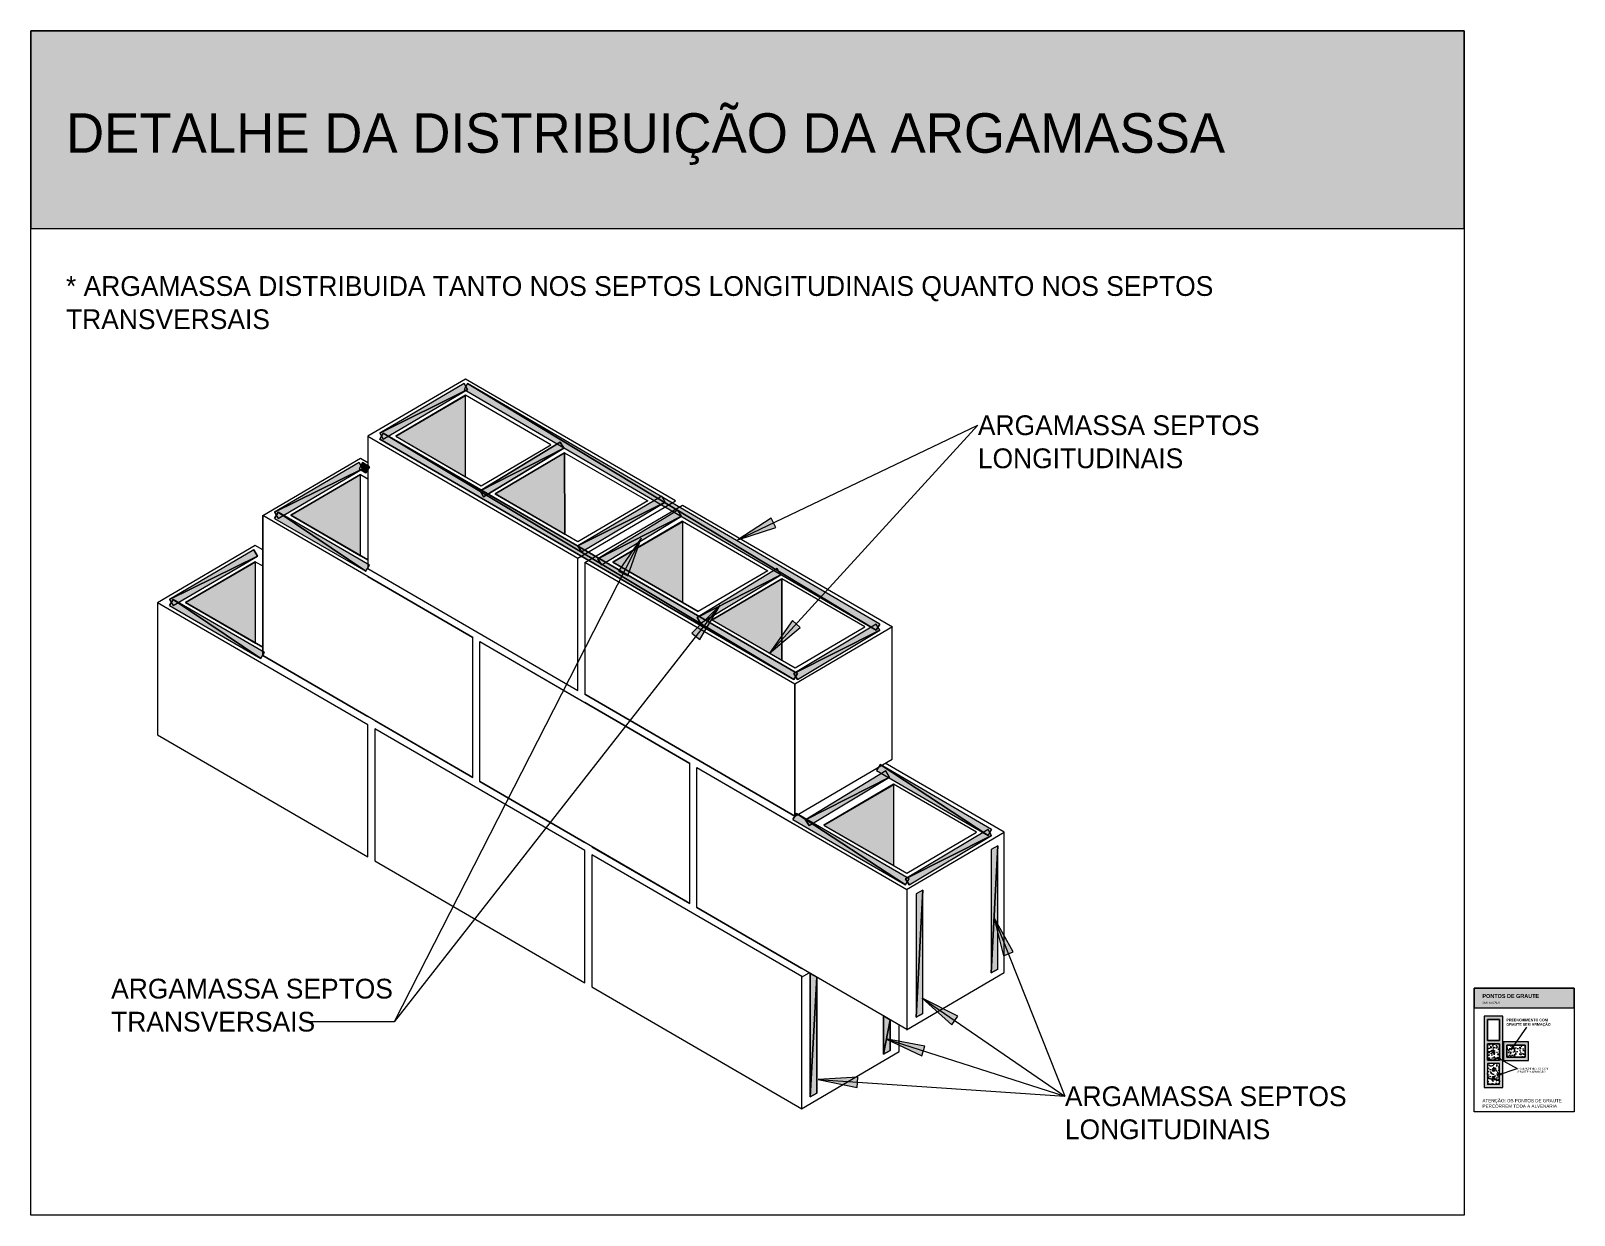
# Model space of a CAD drawing. Header units: centimetres. Extents: x 170 to 14001, y -2277 to 8860.
# Drawn here: x 2078 to 3250, y 63 to 962 of the extents above; entities that cross this region are included whole.
import ezdxf

# ---------------------------------------------------------------- set-up
doc = ezdxf.new("R2010")
doc.units = ezdxf.units.CM
for name, color, linetype, lineweight in [('A-DETL-GENF', 7, 'Continuous', 9), ('A-DETL-THIN', 7, 'Continuous', 9), ('G-ANNO-TEXT', 7, 'Continuous', 9)]:
    doc.layers.add(name, color=color, linetype=linetype, lineweight=lineweight)
for name, color, linetype, lineweight, true_color in [('A-DETL-GENF-1', 16, 'Continuous', 9, 0x800000), ('A-DETL-GENF-2', 1, 'Continuous', 9, 0xff0000), ('A-DETL-GENF-3', 9, 'Continuous', 9, 0xc0c0c0), ('A-DETL-GENF-4', 3, 'Continuous', 9, 0x00ff00), ('A-DETL-GENF-5', 11, 'Continuous', 9, 0xff8080)]:
    doc.layers.add(name, color=color, linetype=linetype, lineweight=lineweight, true_color=true_color)
doc.styles.add('Bahnschrift', font='', dxfattribs={"height": 15})
doc.styles.add('Bahnschrift_4', font='', dxfattribs={"height": 30})
doc.styles.add('Bahnschrift_5', font='', dxfattribs={"height": 1.5})
doc.styles.add('Bahnschrift_6', font='', dxfattribs={"height": 2.5})
doc.styles.add('Bahnschrift_B', font='', dxfattribs={"height": 2})
doc.styles.add('Bahnschrift_B_1', font='', dxfattribs={"height": 3})
doc.styles.get('Bahnschrift').set_extended_font_data('Bahnschrift')
doc.styles.get('Bahnschrift_4').set_extended_font_data('Bahnschrift')
doc.styles.get('Bahnschrift_5').set_extended_font_data('Bahnschrift')
doc.styles.get('Bahnschrift_6').set_extended_font_data('Bahnschrift')
doc.styles.get('Bahnschrift_B').set_extended_font_data('Bahnschrift', bold=True)
doc.styles.get('Bahnschrift_B_1').set_extended_font_data('Bahnschrift', bold=True)
pattern_1 = [(50, (3202.3563, 0), (5.46546, -0.47795), [0.5715, -6.287]), (355, (3202.356, 0), (-1.05745, 5.73197), [0.4572, -5.029]), (100.451, (3202.8117, -0.04), (4.40812, 5.25377), [0.4857, -5.343]), (46.184, (3202.356, 1.524), (8.13195, -1.2613), [0.85725, -9.43]), (96.636, (3203.034, 1.419), (7.12193, 7.42275), [0.72855, -8.014]), (351.184, (3202.356, 1.524), (7.12183, 7.4232), [0.6858, -7.544]), (21, (3203.1183, 1.143), (4.54848, -3.06773), [0.5715, -6.286]), (326, (3203.118, 1.143), (1.85405, 5.52596), [0.4572, -5.029]), (71.451, (3203.4973, 0.8873), (6.40251, 2.45795), [0.4857, -5.343]), (37.5, (3202.3563, 0), (0.092908, 2.536775), [0.10058, -4.868, 0.10058, -5.005, -5.048]), (37.5, (3202.3563, 0), (0.092908, 2.536775), [-10.074, 0.10058, -4.948]), (7.5, (3202.3563, 0), (2.00487, 3.0054), [0.10058, -2.81, 0.10058, -4.753, -1.924]), (7.5, (3202.3563, 0), (2.00487, 3.0054), [-7.765, 0.10058, -1.823]), (327.5, (3200.6573, 0), (4.067897, -0.171545), [0.10058, -1.804, 0.10058, -5.843, -7.887]), (327.5, (3200.6573, 0), (4.067897, -0.171545), [-7.849, 0.10058, -7.786]), (317.5, (3199.8953, 0), (4.4441, 0.76309), [0.10058, -2.376, 0.10058, -3.847, -5.601]), (317.5, (3199.8953, 0), (4.4441, 0.76309), [-6.424, 0.10058, -5.5])]

msp = doc.modelspace()

# ---------------------------------------------------------------- hatches: boundary and pattern name
at = {"layer": 'A-DETL-GENF'}
h = msp.add_hatch(dxfattribs=at)
h.set_pattern_fill('FP_1', color=256, style=0, pattern_type=2)
h.set_pattern_definition(pattern_1)
h.paths.add_polyline_path([(3189.6, 180.4), (3193.6, 180.4), (3193.6, 192.9), (3184.6, 192.9), (3184.6, 180.4), (3189.3, 180.4)])
h.paths.add_polyline_path([(3213.1, 182.7), (3213.1, 191.7), (3199.1, 191.7), (3199.1, 182.7), (3212.4, 182.7)])
h.paths.add_polyline_path([(3189.1, 185.7), (3188.8, 185.7), (3188.6, 185.8), (3188.4, 186), (3188.2, 186.2), (3188.1, 186.4), (3188.1, 186.7), (3188.1, 186.9), (3188.2, 187.2), (3188.4, 187.4), (3188.6, 187.5), (3188.8, 187.6), (3189.1, 187.7), (3189.3, 187.6), (3189.6, 187.5), (3189.8, 187.4), (3189.9, 187.2), (3190, 186.9), (3190.1, 186.7), (3190, 186.4), (3189.9, 186.2), (3189.8, 186), (3189.6, 185.8), (3189.3, 185.7)])
h = msp.add_hatch(dxfattribs=at)
h.set_pattern_fill('FP_1', color=256, style=0, pattern_type=2)
h.set_pattern_definition(pattern_1)
h.paths.add_polyline_path([(3193.6, 162.2), (3193.6, 177.9), (3184.6, 177.9), (3184.6, 162.2)])
h.paths.add_polyline_path([(3189.1, 166), (3188.8, 166.1), (3188.6, 166.2), (3188.4, 166.3), (3188.2, 166.5), (3188.1, 166.8), (3188.1, 167), (3188.1, 167.3), (3188.2, 167.5), (3188.4, 167.8), (3188.6, 167.9), (3188.8, 168), (3189.1, 168), (3189.3, 168), (3189.6, 167.9), (3189.8, 167.8), (3189.9, 167.5), (3190, 167.3), (3190.1, 167), (3190, 166.8), (3189.9, 166.5), (3189.8, 166.3), (3189.6, 166.2), (3189.3, 166.1)])
h.paths.add_polyline_path([(3189.1, 172), (3188.8, 172.1), (3188.6, 172.2), (3188.4, 172.3), (3188.2, 172.5), (3188.1, 172.8), (3188.1, 173), (3188.1, 173.3), (3188.2, 173.5), (3188.4, 173.8), (3188.6, 173.9), (3188.8, 174), (3189.1, 174), (3189.3, 174), (3189.6, 173.9), (3189.8, 173.8), (3189.9, 173.5), (3190, 173.3), (3190.1, 173), (3190, 172.8), (3189.9, 172.5), (3189.8, 172.3), (3189.6, 172.2), (3189.3, 172.1)])
at = {"layer": 'A-DETL-GENF-1'}
for points in [[(2355.2, 654.2), (2408.3, 685.2), (2408.1, 685.3), (2359.1, 656.5)], [(2408.3, 623.4), (2408.3, 685.2), (2355.2, 654.2), (2407.1, 624.1)], [(2483.7, 579.7), (2483.5, 641.5), (2430.6, 610.5), (2466.8, 589.5)], [(2275.4, 594.1), (2328.5, 625), (2328.3, 625.2), (2279.3, 596.4)], [(2328.5, 563.3), (2328.5, 625), (2275.4, 594.1), (2279.4, 591.8)], [(2520.1, 558.6), (2573.2, 589.5), (2573, 589.6), (2520.6, 558.9)], [(2573.2, 527.8), (2573.2, 589.5), (2520.1, 558.6), (2573, 527.9)], [(2195.6, 527.9), (2248.7, 558.8), (2248.5, 558.9), (2199.5, 530.1)], [(2248.7, 497), (2248.7, 558.8), (2195.6, 527.9), (2199.6, 525.6)], [(2648.6, 484), (2648.4, 545.9), (2595.5, 514.8), (2639.8, 489.2)], [(2680.4, 358.9), (2733.6, 389.8), (2733.4, 390), (2687.4, 363)], [(2733.6, 328.1), (2733.6, 389.8), (2680.4, 358.9), (2723.1, 334.2)]]:
    msp.add_hatch(color=256, dxfattribs=at).paths.add_polyline_path(points)
at = {"layer": 'A-DETL-GENF-2'}
for points in [[(2343, 656.5), (2408.3, 688.9), (2407.1, 689.6), (2408.5, 691.9), (2407.1, 694.2), (2343, 656.5)], [(2720.2, 506.9), (2722.9, 511.5), (2409.8, 694.2), (2643.9, 552.9), (2645, 553.6), (2646.2, 551.5), (2720.1, 506.9)], [(2344.4, 654.2), (2345.7, 656.5), (2349.6, 654.2), (2408.4, 688.9), (2343, 656.5)], [(2657.6, 469.4), (2424.1, 609.5), (2421.9, 608.2), (2419.5, 612.3), (2345.7, 656.5), (2343, 651.9), (2657.6, 469.4)], [(2419.2, 612.8), (2482.9, 645.1), (2480.1, 649.7), (2420.1, 613.3)], [(2421.9, 608.2), (2482.9, 645.1), (2419.2, 612.8), (2419.5, 612.3)], [(2263.2, 596.4), (2330, 629.5), (2327.3, 634.1), (2263.2, 596.4)], [(2332.5, 626.4), (2330, 634.1), (2328.7, 631.8), (2330, 629.5), (2328.7, 628.7), (2330, 627.9)], [(2332.5, 626.4), (2335.2, 631), (2330, 634), (2331.5, 629.5)], [(2264.6, 594.1), (2265.9, 596.4), (2269.9, 594.1), (2328.6, 628.7), (2263.2, 596.4), (2264.6, 594.1)], [(2498.6, 567.8), (2556.9, 602.2), (2556.6, 602.4), (2493.5, 571), (2493.7, 570.7)], [(2332.5, 551.6), (2265.9, 596.4), (2263.2, 591.8), (2320, 558.9)], [(2332.5, 551.6), (2335.2, 556.2), (2265.9, 596.4), (2321.7, 558.9)], [(2509.4, 561.5), (2572, 593.4), (2566.8, 596.4), (2509.4, 561.6)], [(2514.6, 558.5), (2572, 593.4), (2509.4, 561.5), (2514, 558.9)], [(2183.4, 530.1), (2250.2, 563.2), (2247.5, 567.8), (2183.4, 530.2)], [(2184.8, 527.9), (2186.1, 530.1), (2190, 527.9), (2250.2, 563.2), (2183.4, 530.1), (2184.8, 527.9)], [(2584.1, 516.6), (2647.7, 549), (2645, 553.6), (2585.4, 517.5)], [(2586.8, 512.1), (2647.7, 549), (2584.1, 516.6)], [(2252.7, 485.4), (2186.1, 530.1), (2183.4, 525.6), (2250.2, 486.8)], [(2252.7, 485.4), (2255.4, 490), (2186.1, 530.1), (2250.2, 487)], [(2657.6, 474), (2722.9, 507), (2721.5, 509.2), (2720.1, 506.9), (2716.3, 509.2), (2657.6, 474)], [(2660.3, 469.4), (2722.9, 506.9), (2657.6, 473.9), (2660.3, 469.5)], [(2666.5, 363), (2730.2, 395.4), (2727.4, 400), (2666.7, 363.2)], [(2805.1, 351), (2723.1, 405), (2720.4, 400.4), (2724.4, 398.1), (2727.4, 400), (2730.2, 395.4), (2729.6, 395.1), (2805.1, 351.1)], [(2805.1, 351), (2807.8, 355.6), (2723.1, 405), (2805.1, 351.1)], [(2669.2, 358.5), (2729.6, 395.1), (2666.5, 363)], [(2742.5, 313.5), (2671.6, 359.9), (2669.2, 358.5), (2666.5, 363), (2666.7, 363.2), (2659.6, 367.8), (2656.9, 363.2), (2742.5, 313.5)], [(2742.5, 318.1), (2807.8, 351.1), (2806.4, 353.3), (2805.1, 351.1), (2801.2, 353.3), (2742.5, 318.1)], [(2745.2, 313.5), (2807.8, 351), (2742.5, 318.1), (2745.2, 313.6)], [(2807.4, 246.6), (2812.6, 249.5), (2812.6, 343.1), (2807.8, 253.7)], [(2807.4, 246.6), (2812.6, 343.1), (2807.4, 340.3), (2807.4, 309.5)], [(2750.4, 213), (2755.6, 215.9), (2755.6, 309.5)], [(2750.4, 213), (2755.6, 309.5), (2750.4, 306.7)], [(2670.1, 152.5), (2675.1, 243.3), (2670.1, 246.2), (2670.1, 152.6)], [(2725.7, 185), (2730.8, 211), (2725.7, 214), (2725.7, 211)], [(2725.7, 185), (2730.8, 187.8), (2730.8, 211)], [(3189.1, 185.7), (3189.3, 185.7), (3189.6, 185.8), (3189.8, 186), (3189.9, 186.2), (3190, 186.4), (3190.1, 186.7), (3190, 186.9), (3189.9, 187.2), (3189.8, 187.4), (3189.6, 187.5), (3189.3, 187.6), (3189.1, 187.7), (3188.8, 187.6), (3188.6, 187.5), (3188.4, 187.4), (3188.2, 187.2), (3188.1, 186.9), (3188.1, 186.7), (3188.1, 186.4), (3188.2, 186.2), (3188.4, 186), (3188.6, 185.8), (3188.8, 185.7)], [(3189.1, 172), (3189.3, 172.1), (3189.6, 172.2), (3189.8, 172.3), (3189.9, 172.5), (3190, 172.8), (3190.1, 173), (3190, 173.3), (3189.9, 173.5), (3189.8, 173.8), (3189.6, 173.9), (3189.3, 174), (3189.1, 174), (3188.8, 174), (3188.6, 173.9), (3188.4, 173.8), (3188.2, 173.5), (3188.1, 173.3), (3188.1, 173), (3188.1, 172.8), (3188.2, 172.5), (3188.4, 172.3), (3188.6, 172.2), (3188.8, 172.1)], [(3189.1, 166), (3189.3, 166.1), (3189.6, 166.2), (3189.8, 166.3), (3189.9, 166.5), (3190, 166.8), (3190.1, 167), (3190, 167.3), (3189.9, 167.5), (3189.8, 167.8), (3189.6, 167.9), (3189.3, 168), (3189.1, 168), (3188.8, 168), (3188.6, 167.9), (3188.4, 167.8), (3188.2, 167.5), (3188.1, 167.3), (3188.1, 167), (3188.1, 166.8), (3188.2, 166.5), (3188.4, 166.3), (3188.6, 166.2), (3188.8, 166.1)]]:
    msp.add_hatch(color=256, dxfattribs=at).paths.add_polyline_path(points)
h = msp.add_hatch(color=256, dxfattribs=at)
h.paths.add_polyline_path([(2720.2, 506.9), (2646.2, 551.5), (2647.7, 549.2), (2720.1, 506.9)])
h.paths.add_polyline_path([(2642.6, 552.2), (2643.9, 552.9), (2409.8, 694.2), (2407.1, 689.6), (2477.8, 648.3), (2480.1, 649.7), (2482.7, 645.5), (2640.2, 553.6)])
h = msp.add_hatch(color=256, dxfattribs=at)
h.paths.add_polyline_path([(2657.6, 469.4), (2658.9, 471.7), (2657.6, 474), (2658.9, 474.8), (2590.6, 514.4), (2586.8, 512.1), (2584.1, 516.6), (2585.4, 517.5), (2425.4, 610.3), (2424.1, 609.5), (2657.6, 469.4)])
h.paths.add_polyline_path([(2419.5, 612.3), (2419.2, 612.8), (2420.1, 613.3), (2349.6, 654.2), (2419.2, 612.4)])
h = msp.add_hatch(color=256, dxfattribs=at)
h.paths.add_polyline_path([(2493.5, 571), (2556.6, 602.4), (2551.6, 605.3), (2496.1, 572.5)])
h.paths.add_polyline_path([(2557.6, 607.9), (2557.2, 608.6), (2556.8, 608.4)])
h = msp.add_hatch(color=256, dxfattribs=at)
h.paths.add_polyline_path([(2742.5, 313.5), (2743.9, 315.8), (2742.5, 318.1), (2743.8, 318.9), (2672.4, 360.4), (2671.6, 359.9), (2742.5, 313.5)])
h.paths.add_polyline_path([(2666.7, 363.2), (2667.1, 363.4), (2659.6, 367.8), (2666.5, 363.3)])
h = msp.add_hatch(color=256, dxfattribs=at)
h.paths.add_polyline_path([(2670, 152.5), (2670.1, 152.6), (2670.1, 154.8)])
h.paths.add_polyline_path([(2670.1, 152.6), (2675.1, 155.4), (2675.1, 243.3)])
at = {"layer": 'A-DETL-GENF-3'}
for points in [[(2248.7, 811.9), (3166.8, 811.9), (3166.8, 961.9), (2078, 961.9), (2078, 811.9), (2195.6, 811.9)], [(3215.6, 220.1), (3250.4, 220.1), (3250.4, 235.1), (3174.4, 235.1), (3174.4, 220.1), (3213.1, 220.1)]]:
    msp.add_hatch(color=256, dxfattribs=at).paths.add_polyline_path(points)
at = {"layer": 'A-DETL-GENF-4'}
h = msp.add_hatch(color=256, dxfattribs=at)
h.paths.add_polyline_path([(3182.1, 159.7), (3196.1, 159.7), (3196.1, 213.7), (3182.1, 213.7), (3182.1, 162.2)])
h.paths.add_polyline_path([(3184.6, 162.2), (3184.6, 177.9), (3193.6, 177.9), (3193.6, 162.2)])
h.paths.add_polyline_path([(3193.6, 180.4), (3184.6, 180.4), (3184.6, 192.9), (3193.6, 192.9), (3193.6, 182.7)])
h.paths.add_polyline_path([(3186.4, 195.4), (3184.6, 195.4), (3184.6, 211.2), (3193.6, 211.2), (3193.6, 195.4), (3191.8, 195.4)])
at = {"layer": 'A-DETL-GENF-5'}
h = msp.add_hatch(color=256, dxfattribs=at)
h.paths.add_polyline_path([(3196.6, 180.2), (3215.6, 180.2), (3215.6, 194.2), (3196.6, 194.2), (3196.6, 180.4)])
h.paths.add_polyline_path([(3213.1, 182.7), (3199.1, 182.7), (3199.1, 191.7), (3213.1, 191.7), (3213.1, 188.1)])
at = {"layer": 'G-ANNO-TEXT'}
for points in [[(2615.1, 575.4), (2643.9, 584.8), (2640.5, 591.9)], [(2541.6, 576.8), (2524.4, 551.8), (2531.4, 548.2)], [(2601.6, 525.8), (2580, 504.7), (2586.3, 499.8)], [(2639.2, 489.5), (2662.4, 509), (2656.5, 514.3)], [(2809.5, 289), (2816.9, 259.7), (2824.2, 262.6)], [(2755.1, 227.4), (2777.6, 207.2), (2782.1, 213.7)], [(2727.4, 196.5), (2754.8, 183.6), (2757.2, 191.1)], [(3202.3, 187.9), (3204.6, 189.9), (3203.3, 190.8)], [(3191.9, 182.4), (3194.3, 180.6), (3194.7, 181.3)], [(2676, 165.6), (2705.7, 159.6), (2706.2, 167.5)], [(3192.1, 168.9), (3195.1, 169.5), (3194.8, 170.3)]]:
    msp.add_hatch(color=256, dxfattribs=at).paths.add_polyline_path(points)

# ---------------------------------------------------------------- linework, layer by layer
at = {"layer": 'A-DETL-THIN'}
for p, q in [((3166.8, 961.9), (2078, 961.9)), ((2078, 961.9), (2078, 811.9)), ((2078, 62.7), (2078, 961.9)), ((2078, 961.9), (3166.8, 961.9)), ((3166.8, 811.9), (3166.8, 961.9)), ((3166.8, 961.9), (3166.8, 62.7)), ((2078, 811.9), (3166.8, 811.9)), ((2078, 811.9), (3166.8, 811.9)), ((2408.1, 697.6), (2333.9, 654.1)), ((2407.1, 694.2), (2343, 656.5)), ((2407.1, 694.2), (2343, 656.5)), ((2409.8, 689.6), (2407.1, 694.2)), ((2409.8, 689.6), (2407.1, 694.2)), ((2407.1, 694.2), (2409.8, 689.6)), ((2409.8, 689.6), (2407.1, 694.2)), ((2407.1, 694.2), (2409.8, 689.6)), ((2409.8, 689.6), (2407.1, 694.2)), ((2409.8, 694.2), (2407.1, 689.6)), ((2409.8, 694.2), (2407.1, 689.6)), ((2567.7, 605), (2408.1, 697.6)), ((2722.9, 511.5), (2409.8, 694.2)), ((2722.9, 511.5), (2409.8, 694.2)), ((2409.8, 694.2), (2720.2, 506.9)), ((2720.2, 506.9), (2409.8, 694.2)), ((2409.8, 694.2), (2720.2, 506.9)), ((2720.2, 506.9), (2409.8, 694.2)), ((2409.8, 694.2), (2720.2, 506.9)), ((2720.2, 506.9), (2409.8, 694.2)), ((2343, 656.5), (2409.8, 689.6)), ((2409.8, 689.6), (2343, 656.5)), ((2343, 656.5), (2409.8, 689.6)), ((2409.8, 689.6), (2343, 656.5)), ((2343, 656.5), (2409.8, 689.6)), ((2409.8, 689.6), (2343, 656.5)), ((2345.7, 651.9), (2409.8, 689.6)), ((2345.7, 651.9), (2409.8, 689.6)), ((2408.1, 685.3), (2355.2, 654.2)), ((2355.2, 654.2), (2408.1, 685.3)), ((2408.1, 685.3), (2355.2, 654.2)), ((2408.3, 685.2), (2355.2, 654.2)), ((2408.3, 685.2), (2355.2, 654.2)), ((2355.2, 654.2), (2408.3, 685.2)), ((2408.3, 685.2), (2355.2, 654.2)), ((2355.2, 654.2), (2408.3, 685.2)), ((2408.3, 685.2), (2355.2, 654.2)), ((2407.1, 689.6), (2720.2, 506.9)), ((2407.1, 689.6), (2720.2, 506.9)), ((2473, 647.7), (2408.1, 685.3)), ((2408.3, 623.4), (2408.3, 685.4)), ((2408.3, 623.4), (2408.3, 685.2)), ((2408.3, 623.4), (2408.3, 685.2)), ((2343, 656.5), (2345.7, 651.9)), ((2343, 656.5), (2345.7, 651.9)), ((2343, 651.9), (2345.7, 656.5)), ((2345.7, 656.5), (2343, 651.9)), ((2343, 651.9), (2345.7, 656.5)), ((2345.7, 656.5), (2343, 651.9)), ((2343, 651.9), (2345.7, 656.5)), ((2345.7, 656.5), (2343, 651.9)), ((2345.7, 656.5), (2660.3, 474)), ((2657.6, 469.4), (2345.7, 656.5)), ((2660.3, 474), (2345.7, 656.5)), ((2345.7, 656.5), (2657.6, 469.4)), ((2657.6, 469.4), (2345.7, 656.5)), ((2345.7, 656.5), (2657.6, 469.4)), ((2657.6, 469.4), (2345.7, 656.5)), ((2345.7, 656.5), (2657.6, 469.4)), ((2333.9, 654.1), (2333.9, 553.8)), ((2333.9, 654.1), (2493.5, 561.5)), ((2657.6, 469.4), (2343, 651.9)), ((2343, 651.9), (2657.6, 469.4)), ((2355.2, 654.2), (2408.3, 623.4)), ((2355.2, 654.2), (2408.3, 623.4)), ((2355.2, 654.2), (2420, 616.6)), ((2355.2, 654.2), (2420, 616.6)), ((2419.2, 612.8), (2480.1, 649.7)), ((2480.1, 649.7), (2419.2, 612.8)), ((2482.9, 645.1), (2419.2, 612.8)), ((2419.2, 612.8), (2482.9, 645.1)), ((2482.9, 645.1), (2419.2, 612.8)), ((2419.2, 612.8), (2482.9, 645.1)), ((2482.9, 645.1), (2419.2, 612.8)), ((2419.2, 612.8), (2482.9, 645.1)), ((2420, 616.6), (2473, 647.7)), ((2482.9, 645.1), (2421.9, 608.2)), ((2421.9, 608.2), (2482.9, 645.1)), ((2480.1, 649.7), (2482.9, 645.1)), ((2482.9, 645.1), (2480.1, 649.7)), ((2254.1, 594), (2328.3, 637.5)), ((2327.3, 634.1), (2263.2, 596.4)), ((2327.3, 634.1), (2263.2, 596.4)), ((2330, 634.1), (2327.3, 629.5)), ((2330, 634.1), (2327.3, 629.5)), ((2330, 629.5), (2327.3, 634.1)), ((2330, 629.5), (2327.3, 634.1)), ((2327.3, 634.1), (2330, 629.5)), ((2330, 629.5), (2327.3, 634.1)), ((2327.3, 634.1), (2330, 629.5)), ((2330, 629.5), (2327.3, 634.1)), ((2328.3, 637.5), (2333.9, 634.2)), ((2335.2, 631), (2330, 634.1)), ((2335.2, 631), (2330, 634.1)), ((2330, 634.1), (2332.5, 626.4)), ((2332.5, 626.4), (2330, 634.1)), ((2330, 634.1), (2332.5, 626.4)), ((2332.5, 626.4), (2330, 634.1)), ((2330, 634.1), (2332.5, 626.4)), ((2332.5, 626.4), (2330, 634.1)), ((2483.5, 641.5), (2430.6, 610.5)), ((2430.6, 610.5), (2483.5, 641.5)), ((2483.5, 641.5), (2430.6, 610.5)), ((2430.6, 610.5), (2483.5, 641.5)), ((2483.5, 641.5), (2430.6, 610.5)), ((2430.6, 610.5), (2483.5, 641.5)), ((2483.5, 641.5), (2430.6, 610.5)), ((2483.7, 579.7), (2483.5, 641.5)), ((2483.5, 641.5), (2546.6, 605)), ((2483.5, 641.5), (2483.7, 579.7)), ((2483.7, 579.7), (2483.5, 641.5)), ((2483.5, 641.5), (2483.7, 579.7)), ((2483.7, 579.7), (2483.5, 641.5)), ((2483.5, 641.5), (2483.7, 579.7)), ((2483.7, 579.7), (2483.7, 641.6)), ((2483.7, 579.7), (2483.7, 641.4)), ((2483.7, 579.7), (2483.7, 641.4)), ((2263.2, 596.4), (2330, 629.5)), ((2330, 629.5), (2263.2, 596.4)), ((2263.2, 596.4), (2330, 629.5)), ((2330, 629.5), (2263.2, 596.4)), ((2263.2, 596.4), (2330, 629.5)), ((2330, 629.5), (2263.2, 596.4)), ((2265.9, 591.8), (2330, 629.5)), ((2265.9, 591.8), (2330, 629.5)), ((2328.3, 625.2), (2275.4, 594.1)), ((2328.3, 625.2), (2275.4, 594.1)), ((2275.4, 594.1), (2328.3, 625.2)), ((2328.5, 625), (2275.4, 594.1)), ((2275.4, 594.1), (2328.5, 625)), ((2328.5, 625), (2275.4, 594.1)), ((2275.4, 594.1), (2328.5, 625)), ((2328.5, 625), (2275.4, 594.1)), ((2275.4, 594.1), (2328.5, 625)), ((2327.3, 629.5), (2332.5, 626.4)), ((2327.3, 629.5), (2332.5, 626.4)), ((2328.3, 625.2), (2333.9, 621.9)), ((2328.5, 563.3), (2328.5, 625.3)), ((2328.5, 563.3), (2328.5, 625)), ((2328.5, 563.3), (2328.5, 625)), ((2332.5, 626.4), (2335.2, 631)), ((2332.5, 626.4), (2335.2, 631)), ((2335.2, 631), (2332.5, 626.4)), ((2332.5, 626.4), (2335.2, 631)), ((2335.2, 631), (2332.5, 626.4)), ((2332.5, 626.4), (2335.2, 631)), ((2421.9, 608.2), (2419.2, 612.8)), ((2419.2, 612.8), (2421.9, 608.2)), ((2421.9, 608.2), (2419.2, 612.8)), ((2419.2, 612.8), (2421.9, 608.2)), ((2421.9, 608.2), (2419.2, 612.8)), ((2419.2, 612.8), (2421.9, 608.2)), ((2493.6, 573.9), (2430.6, 610.5)), ((2430.6, 610.5), (2483.7, 579.7)), ((2430.6, 610.5), (2483.7, 579.7)), ((2557.2, 608.6), (2493.5, 571)), ((2557.2, 608.6), (2493.5, 571)), ((2493.5, 561.5), (2567.7, 605)), ((2559.9, 604), (2493.5, 571)), ((2493.5, 571), (2559.9, 604)), ((2559.9, 604), (2493.5, 571)), ((2493.5, 571), (2559.9, 604)), ((2559.9, 604), (2493.5, 571)), ((2493.5, 571), (2559.9, 604)), ((2546.6, 605), (2493.6, 573.9)), ((2496.2, 566.4), (2559.9, 604)), ((2496.2, 566.4), (2559.9, 604)), ((2498.8, 558.4), (2573, 601.9)), ((2569.5, 598), (2508.6, 561.1)), ((2569.5, 598), (2508.6, 561.1)), ((2559.9, 604), (2557.2, 608.6)), ((2559.9, 604), (2557.2, 608.6)), ((2572.3, 593.5), (2569.5, 598)), ((2572.3, 593.5), (2569.5, 598)), ((2573, 601.9), (2732.6, 509.3)), ((2413.7, 501.4), (2254.1, 594)), ((2254.1, 594), (2254.1, 487.6)), ((2254.1, 487.6), (2254.1, 594)), ((2263.2, 596.4), (2265.9, 591.8)), ((2263.2, 596.4), (2265.9, 591.8)), ((2265.9, 596.4), (2263.2, 591.8)), ((2265.9, 596.4), (2263.2, 591.8)), ((2263.2, 591.8), (2265.9, 596.4)), ((2265.9, 596.4), (2263.2, 591.8)), ((2263.2, 591.8), (2265.9, 596.4)), ((2265.9, 596.4), (2263.2, 591.8)), ((2263.2, 591.8), (2332.5, 551.6)), ((2263.2, 591.8), (2332.5, 551.6)), ((2335.2, 556.2), (2265.9, 596.4)), ((2332.5, 551.6), (2265.9, 596.4)), ((2335.2, 556.2), (2265.9, 596.4)), ((2265.9, 596.4), (2332.5, 551.6)), ((2332.5, 551.6), (2265.9, 596.4)), ((2265.9, 596.4), (2332.5, 551.6)), ((2332.5, 551.6), (2265.9, 596.4)), ((2265.9, 596.4), (2332.5, 551.6)), ((2275.4, 594.1), (2328.5, 563.3)), ((2328.5, 563.3), (2275.4, 594.1)), ((2275.4, 594.1), (2328.5, 563.3)), ((2328.5, 563.3), (2275.4, 594.1)), ((2275.4, 594.1), (2328.5, 563.3)), ((2275.4, 594.1), (2333.9, 560.2)), ((2333.9, 560.2), (2275.4, 594.1)), ((2275.4, 594.1), (2328.5, 563.3)), ((2572.3, 593.5), (2508.6, 561.1)), ((2508.6, 561.1), (2572.3, 593.5)), ((2572.3, 593.5), (2508.6, 561.1)), ((2508.6, 561.1), (2572.3, 593.5)), ((2572.3, 593.5), (2508.6, 561.1)), ((2508.6, 561.1), (2572.3, 593.5)), ((2511.4, 556.6), (2572.3, 593.5)), ((2511.4, 556.6), (2572.3, 593.5)), ((2573, 589.6), (2520.1, 558.6)), ((2520.1, 558.6), (2573, 589.6)), ((2520.1, 558.6), (2573, 589.6)), ((2573.2, 589.5), (2520.1, 558.6)), ((2573.2, 589.5), (2520.1, 558.6)), ((2520.1, 558.6), (2573.2, 589.5)), ((2573.2, 589.5), (2520.1, 558.6)), ((2520.1, 558.6), (2573.2, 589.5)), ((2573.2, 589.5), (2520.1, 558.6)), ((2573, 589.6), (2637.9, 552)), ((2573.2, 527.8), (2573.2, 589.7)), ((2573.2, 527.8), (2573.2, 589.5)), ((2573.2, 527.8), (2573.2, 589.5)), ((2248.5, 571.2), (2174.3, 527.7)), ((2247.5, 567.8), (2183.4, 530.1)), ((2247.5, 567.8), (2183.4, 530.1)), ((2183.4, 530.1), (2250.2, 563.2)), ((2250.2, 563.2), (2183.4, 530.1)), ((2183.4, 530.1), (2250.2, 563.2)), ((2250.2, 563.2), (2183.4, 530.1)), ((2183.4, 530.1), (2250.2, 563.2)), ((2250.2, 563.2), (2183.4, 530.1)), ((2186.1, 525.6), (2250.2, 563.2)), ((2186.1, 525.6), (2250.2, 563.2)), ((2250.2, 563.2), (2247.5, 567.8)), ((2250.2, 563.2), (2247.5, 567.8)), ((2247.5, 567.8), (2250.2, 563.2)), ((2250.2, 563.2), (2247.5, 567.8)), ((2247.5, 567.8), (2250.2, 563.2)), ((2250.2, 563.2), (2247.5, 567.8)), ((2254.1, 568), (2248.5, 571.2)), ((2493.5, 571), (2496.2, 566.4)), ((2493.5, 571), (2496.2, 566.4)), ((2496.2, 566.4), (2493.5, 571)), ((2493.5, 571), (2496.2, 566.4)), ((2496.2, 566.4), (2493.5, 571)), ((2493.5, 571), (2496.2, 566.4)), ((2248.5, 558.9), (2195.6, 527.9)), ((2248.5, 558.9), (2195.6, 527.9)), ((2195.6, 527.9), (2248.5, 558.9)), ((2248.7, 558.8), (2195.6, 527.9)), ((2195.6, 527.9), (2248.7, 558.8)), ((2248.7, 558.8), (2195.6, 527.9)), ((2195.6, 527.9), (2248.7, 558.8)), ((2248.7, 558.8), (2195.6, 527.9)), ((2195.6, 527.9), (2248.7, 558.8)), ((2248.5, 558.9), (2254.1, 555.7)), ((2248.7, 497), (2248.7, 559)), ((2248.7, 497), (2248.7, 558.8)), ((2248.7, 497), (2248.7, 558.8)), ((2332.5, 551.6), (2335.2, 556.2)), ((2332.5, 551.6), (2335.2, 556.2)), ((2333.9, 553.8), (2493.5, 461.2)), ((2493.5, 461.2), (2493.5, 561.5)), ((2658.4, 465.8), (2498.8, 558.4)), ((2498.8, 558.4), (2498.8, 458.2)), ((2508.6, 561.1), (2511.4, 556.6)), ((2508.6, 561.1), (2511.4, 556.6)), ((2511.4, 556.6), (2508.6, 561.1)), ((2508.6, 561.1), (2511.4, 556.6)), ((2511.4, 556.6), (2508.6, 561.1)), ((2508.6, 561.1), (2511.4, 556.6)), ((2520.1, 558.6), (2573.2, 527.8)), ((2584.9, 521), (2520.1, 558.6)), ((2520.1, 558.6), (2573.2, 527.8)), ((2520.1, 558.6), (2584.9, 521)), ((2645, 553.6), (2584.1, 516.6)), ((2645, 553.6), (2584.1, 516.6)), ((2637.9, 552), (2584.9, 521)), ((2647.7, 549), (2645, 553.6)), ((2647.7, 549), (2645, 553.6)), ((2333.9, 547.7), (2413.7, 501.4)), ((2647.7, 549), (2584.1, 516.6)), ((2584.1, 516.6), (2647.7, 549)), ((2647.7, 549), (2584.1, 516.6)), ((2584.1, 516.6), (2647.7, 549)), ((2647.7, 549), (2584.1, 516.6)), ((2584.1, 516.6), (2647.7, 549)), ((2586.8, 512.1), (2647.7, 549)), ((2586.8, 512.1), (2647.7, 549)), ((2648.4, 545.9), (2595.5, 514.8)), ((2648.4, 545.9), (2595.5, 514.8)), ((2595.5, 514.8), (2648.4, 545.9)), ((2648.4, 545.9), (2595.5, 514.8)), ((2595.5, 514.8), (2648.4, 545.9)), ((2648.4, 545.9), (2595.5, 514.8)), ((2648.4, 545.9), (2595.5, 514.8)), ((2648.6, 484), (2648.4, 545.9)), ((2711.5, 509.3), (2648.4, 545.9)), ((2648.4, 545.9), (2648.6, 484)), ((2648.6, 484), (2648.4, 545.9)), ((2648.4, 545.9), (2648.6, 484)), ((2648.6, 484), (2648.4, 545.9)), ((2648.4, 545.9), (2648.6, 484)), ((2648.6, 484), (2648.6, 546)), ((2648.6, 484), (2648.6, 545.7)), ((2648.6, 484), (2648.6, 545.7)), ((2174.3, 527.7), (2174.3, 427.4)), ((2333.9, 435.1), (2174.3, 527.7)), ((2186.1, 530.2), (2183.4, 525.6)), ((2186.1, 530.2), (2183.4, 525.6)), ((2183.4, 525.6), (2186.1, 530.2)), ((2186.1, 530.2), (2183.4, 525.6)), ((2183.4, 525.6), (2186.1, 530.2)), ((2186.1, 530.2), (2183.4, 525.6)), ((2183.4, 530.1), (2186.1, 525.6)), ((2183.4, 530.1), (2186.1, 525.6)), ((2255.4, 490), (2186.1, 530.2)), ((2252.7, 485.4), (2186.1, 530.2)), ((2255.4, 490), (2186.1, 530.2)), ((2186.1, 530.2), (2252.7, 485.4)), ((2252.7, 485.4), (2186.1, 530.2)), ((2186.1, 530.2), (2252.7, 485.4)), ((2252.7, 485.4), (2186.1, 530.2)), ((2186.1, 530.2), (2252.7, 485.4)), ((2195.6, 527.9), (2248.7, 497)), ((2248.7, 497), (2195.6, 527.9)), ((2195.6, 527.9), (2248.7, 497)), ((2248.7, 497), (2195.6, 527.9)), ((2195.6, 527.9), (2248.7, 497)), ((2195.6, 527.9), (2254.1, 493.9)), ((2254.1, 493.9), (2195.6, 527.9)), ((2195.6, 527.9), (2248.7, 497)), ((2493.4, 467.6), (2493.4, 529.6)), ((2183.4, 525.6), (2252.7, 485.4)), ((2183.4, 525.6), (2252.7, 485.4)), ((2584.1, 516.6), (2586.8, 512.1)), ((2584.1, 516.6), (2586.8, 512.1)), ((2586.8, 512.1), (2584.1, 516.6)), ((2584.1, 516.6), (2586.8, 512.1)), ((2586.8, 512.1), (2584.1, 516.6)), ((2584.1, 516.6), (2586.8, 512.1)), ((2595.5, 514.8), (2648.6, 484)), ((2595.5, 514.8), (2658.5, 478.3)), ((2595.5, 514.8), (2648.6, 484)), ((2720.1, 511.5), (2657.6, 474)), ((2720.1, 511.5), (2657.6, 474)), ((2722.9, 506.9), (2657.6, 474)), ((2657.6, 474), (2722.9, 506.9)), ((2722.9, 506.9), (2657.6, 474)), ((2657.6, 474), (2722.9, 506.9)), ((2722.9, 506.9), (2657.6, 474)), ((2657.6, 474), (2722.9, 506.9)), ((2732.6, 509.3), (2658.4, 465.8)), ((2658.5, 478.3), (2711.5, 509.3)), ((2660.3, 469.4), (2722.9, 506.9)), ((2660.3, 469.4), (2722.9, 506.9)), ((2722.9, 506.9), (2720.1, 511.5)), ((2722.9, 506.9), (2720.1, 511.5)), ((2720.2, 506.9), (2722.9, 511.5)), ((2720.2, 506.9), (2722.9, 511.5)), ((2722.9, 511.5), (2720.2, 506.9)), ((2720.2, 506.9), (2722.9, 511.5)), ((2722.9, 511.5), (2720.2, 506.9)), ((2720.2, 506.9), (2722.9, 511.5)), ((2732.4, 409), (2732.4, 509.2)), ((2413.7, 395), (2413.7, 501.4)), ((2419, 391.9), (2419, 498.3)), ((2419, 498.3), (2578.6, 405.7)), ((2419, 498.3), (2493.5, 455.1)), ((2252.7, 485.4), (2255.4, 490)), ((2252.7, 485.4), (2255.4, 490)), ((2254.1, 487.6), (2333.9, 441.3)), ((2413.7, 395), (2254.1, 487.6)), ((2660.3, 474), (2657.6, 469.4)), ((2657.6, 469.4), (2660.3, 474)), ((2657.6, 474), (2660.3, 469.4)), ((2657.6, 474), (2660.3, 469.4)), ((2660.3, 469.4), (2657.6, 474)), ((2657.6, 474), (2660.3, 469.4)), ((2660.3, 469.4), (2657.6, 474)), ((2657.6, 474), (2660.3, 469.4)), ((2658.4, 365.6), (2498.8, 458.2)), ((2498.8, 458.2), (2658.4, 365.6)), ((2658.4, 465.8), (2658.4, 365.6)), ((2658.4, 365.6), (2658.4, 465.8)), ((2578.6, 405.7), (2498.8, 452)), ((2333.9, 334.9), (2333.9, 435.1)), ((2339.2, 438.2), (2413.7, 395)), ((2174.3, 427.4), (2333.9, 334.9)), ((2498.8, 339.5), (2339.2, 432)), ((2339.2, 432), (2339.2, 331.8)), ((2578.6, 299.3), (2578.6, 405.7)), ((2583.9, 296.2), (2583.9, 402.6)), ((2583.9, 402.6), (2743.5, 310.1)), ((2583.9, 402.6), (2658.4, 359.4)), ((2658.2, 365.5), (2732.4, 409)), ((2727.4, 400), (2666.5, 363)), ((2727.4, 400), (2666.5, 363)), ((2723.1, 405), (2720.4, 400.4)), ((2723.1, 405), (2720.4, 400.4)), ((2720.4, 400.4), (2805.1, 351)), ((2720.4, 400.4), (2805.1, 351)), ((2807.8, 355.6), (2723.1, 405)), ((2807.8, 355.6), (2723.1, 405)), ((2723.1, 405), (2805.1, 351)), ((2805.1, 351), (2723.1, 405)), ((2723.1, 405), (2805.1, 351)), ((2805.1, 351), (2723.1, 405)), ((2723.1, 405), (2805.1, 351)), ((2805.1, 351), (2723.1, 405)), ((2817.5, 353.4), (2727.1, 405.9)), ((2730.2, 395.4), (2727.4, 400)), ((2730.2, 395.4), (2727.4, 400)), ((2578.6, 299.3), (2419, 391.9)), ((2419, 391.9), (2498.8, 345.6)), ((2730.2, 395.4), (2666.5, 363)), ((2666.5, 363), (2730.2, 395.4)), ((2730.2, 395.4), (2666.5, 363)), ((2666.5, 363), (2730.2, 395.4)), ((2730.2, 395.4), (2666.5, 363)), ((2666.5, 363), (2730.2, 395.4)), ((2669.2, 358.5), (2730.2, 395.4)), ((2669.2, 358.5), (2730.2, 395.4)), ((2733.4, 390), (2680.4, 358.9)), ((2680.4, 358.9), (2733.4, 390)), ((2733.4, 390), (2680.4, 358.9)), ((2733.6, 389.8), (2680.4, 358.9)), ((2733.6, 389.8), (2680.4, 358.9)), ((2680.4, 358.9), (2733.6, 389.8)), ((2733.6, 389.8), (2680.4, 358.9)), ((2680.4, 358.9), (2733.6, 389.8)), ((2733.6, 389.8), (2680.4, 358.9)), ((2796.4, 353.4), (2733.4, 390)), ((2733.6, 328.1), (2733.6, 390.1)), ((2733.6, 328.1), (2733.6, 389.8)), ((2733.6, 328.1), (2733.6, 389.8)), ((2578.5, 311.9), (2578.5, 373.8)), ((2659.6, 367.8), (2656.9, 363.2)), ((2659.6, 367.8), (2656.9, 363.2)), ((2656.9, 363.2), (2659.6, 367.8)), ((2659.6, 367.8), (2656.9, 363.2)), ((2656.9, 363.2), (2659.6, 367.8)), ((2659.6, 367.8), (2656.9, 363.2)), ((2745.2, 318.1), (2659.6, 367.8)), ((2742.5, 313.5), (2659.6, 367.8)), ((2745.2, 318.1), (2659.6, 367.8)), ((2659.6, 367.8), (2742.5, 313.5)), ((2742.5, 313.5), (2659.6, 367.8)), ((2659.6, 367.8), (2742.5, 313.5)), ((2742.5, 313.5), (2659.6, 367.8)), ((2659.6, 367.8), (2742.5, 313.5)), ((2656.9, 363.2), (2742.5, 313.5)), ((2656.9, 363.2), (2742.5, 313.5)), ((2666.5, 363), (2669.2, 358.5)), ((2666.5, 363), (2669.2, 358.5)), ((2669.2, 358.5), (2666.5, 363)), ((2666.5, 363), (2669.2, 358.5)), ((2669.2, 358.5), (2666.5, 363)), ((2666.5, 363), (2669.2, 358.5)), ((2680.4, 358.9), (2733.6, 328.1)), ((2680.4, 358.9), (2733.6, 328.1)), ((2680.4, 358.9), (2743.5, 322.4)), ((2805.1, 355.6), (2742.5, 318.1)), ((2805.1, 355.6), (2742.5, 318.1)), ((2743.3, 309.9), (2817.5, 353.4)), ((2743.5, 322.4), (2796.4, 353.4)), ((2807.8, 351.1), (2805.1, 355.6)), ((2807.8, 351.1), (2805.1, 355.6)), ((2805.1, 351), (2807.8, 355.6)), ((2805.1, 351), (2807.8, 355.6)), ((2807.8, 355.6), (2805.1, 351)), ((2805.1, 351), (2807.8, 355.6)), ((2807.8, 355.6), (2805.1, 351)), ((2805.1, 351), (2807.8, 355.6)), ((2817.5, 247), (2817.5, 353.4)), ((2504.1, 342.5), (2578.6, 299.3)), ((2807.8, 351.1), (2742.5, 318.1)), ((2742.5, 318.1), (2807.8, 351.1)), ((2807.8, 351.1), (2742.5, 318.1)), ((2742.5, 318.1), (2807.8, 351.1)), ((2807.8, 351.1), (2742.5, 318.1)), ((2742.5, 318.1), (2807.8, 351.1)), ((2745.2, 313.5), (2807.8, 351.1)), ((2745.2, 313.5), (2807.8, 351.1)), ((2812.6, 343.1), (2807.4, 340.3)), ((2812.6, 343.1), (2807.4, 340.3)), ((2807.4, 246.6), (2812.6, 343.1)), ((2812.6, 343.1), (2807.4, 246.6)), ((2807.4, 246.6), (2812.6, 343.1)), ((2812.6, 343.1), (2807.4, 246.6)), ((2807.4, 246.6), (2812.6, 343.1)), ((2812.6, 343.1), (2807.4, 340.3)), ((2812.6, 343.1), (2807.4, 246.6)), ((2807.4, 340.3), (2807.4, 246.6)), ((2807.4, 340.3), (2807.4, 246.6)), ((2807.4, 340.3), (2807.4, 246.6)), ((2812.6, 249.5), (2812.6, 343.1)), ((2812.6, 249.5), (2812.6, 343.1)), ((2812.6, 249.5), (2812.6, 343.1)), ((2339.2, 331.8), (2498.8, 239.2)), ((2498.8, 239.2), (2498.8, 339.5)), ((2663.7, 243.8), (2504.1, 336.4)), ((2504.1, 336.4), (2504.1, 236.1)), ((2742.5, 313.5), (2745.2, 318.1)), ((2742.5, 313.5), (2745.2, 318.1)), ((2742.5, 318.1), (2745.2, 313.5)), ((2742.5, 318.1), (2745.2, 313.5)), ((2745.2, 313.5), (2742.5, 318.1)), ((2742.5, 318.1), (2745.2, 313.5)), ((2745.2, 313.5), (2742.5, 318.1)), ((2742.5, 318.1), (2745.2, 313.5)), ((2743.5, 310.1), (2743.5, 203.7)), ((2755.6, 309.5), (2750.4, 306.7)), ((2755.6, 309.5), (2750.4, 306.7)), ((2750.4, 213), (2755.6, 309.5)), ((2755.6, 309.5), (2750.4, 213)), ((2750.4, 213), (2755.6, 309.5)), ((2755.6, 309.5), (2750.4, 213)), ((2750.4, 213), (2755.6, 309.5)), ((2755.6, 309.5), (2750.4, 306.7)), ((2755.6, 309.5), (2750.4, 213)), ((2750.4, 306.7), (2750.4, 213)), ((2750.4, 306.7), (2750.4, 213)), ((2750.4, 306.7), (2750.4, 213)), ((2755.6, 215.9), (2755.6, 309.5)), ((2755.6, 215.9), (2755.6, 309.5)), ((2755.6, 215.9), (2755.6, 309.5)), ((2743.5, 203.7), (2583.9, 296.2)), ((2583.9, 296.2), (2663.7, 249.9)), ((2663.5, 243.4), (2669.2, 246.8)), ((2670, 152.5), (2670, 246.2)), ((2670, 246.2), (2670, 152.5)), ((2670, 152.5), (2670, 246.2)), ((2670, 246.2), (2670, 152.5)), ((2670, 152.5), (2670, 246.2)), ((2670, 152.5), (2670, 246.2)), ((2670, 246.2), (2675.1, 243.3)), ((2675.1, 243.3), (2670.1, 246.2)), ((2743.3, 203.5), (2817.5, 247)), ((2807.4, 246.6), (2812.6, 249.5)), ((2807.4, 246.6), (2812.6, 249.5)), ((2807.4, 246.6), (2812.6, 249.5)), ((2812.6, 249.5), (2807.4, 246.6)), ((2807.4, 246.6), (2812.6, 249.5)), ((2812.6, 249.5), (2807.4, 246.6)), ((2807.4, 246.6), (2812.6, 249.5)), ((2504.1, 236.1), (2663.7, 143.5)), ((2663.7, 143.5), (2663.7, 243.8)), ((2670, 246.2), (2670, 152.5)), ((2670, 246.2), (2670, 152.5)), ((2670, 246.2), (2670, 152.5)), ((2670, 152.5), (2675.1, 243.3)), ((2675.1, 243.3), (2670, 152.5)), ((2670, 152.5), (2675.1, 243.3)), ((2675.1, 243.3), (2670, 152.5)), ((2670, 152.5), (2675.1, 243.3)), ((2675.1, 243.3), (2670, 152.5)), ((2675.1, 155.4), (2675.1, 243.3)), ((2675.1, 243.3), (2675.1, 155.4)), ((2675.1, 155.4), (2675.1, 243.3)), ((3250.4, 235.1), (3174.4, 235.1)), ((3174.4, 235.1), (3174.4, 220.1)), ((3174.4, 235.1), (3250.4, 235.1)), ((3174.4, 141.1), (3174.4, 235.1)), ((3250.4, 220.1), (3250.4, 235.1)), ((3250.4, 235.1), (3250.4, 141.1)), ((2725.7, 185), (2725.7, 214)), ((2725.7, 214), (2730.8, 211)), ((2725.7, 185), (2725.7, 214)), ((2725.7, 214), (2725.7, 185)), ((2730.8, 211), (2725.7, 214)), ((2725.7, 214), (2730.8, 211)), ((2730.8, 211), (2725.7, 214)), ((2725.7, 214), (2730.8, 211)), ((2730.8, 211), (2725.7, 214)), ((2750.4, 213), (2755.6, 215.9)), ((2750.4, 213), (2755.6, 215.9)), ((2750.4, 213), (2755.6, 215.9)), ((2755.6, 215.9), (2750.4, 213)), ((2750.4, 213), (2755.6, 215.9)), ((2755.6, 215.9), (2750.4, 213)), ((2750.4, 213), (2755.6, 215.9)), ((3174.4, 220.1), (3250.4, 220.1)), ((3174.4, 220.1), (3250.4, 220.1)), ((3196.1, 213.7), (3182.1, 213.7)), ((3182.1, 213.7), (3182.1, 159.7)), ((3182.1, 213.7), (3182.1, 159.7)), ((3196.1, 213.7), (3182.1, 213.7)), ((3184.6, 195.4), (3184.6, 211.2)), ((3184.6, 211.2), (3193.6, 211.2)), ((3184.6, 211.2), (3184.6, 195.4)), ((3193.6, 211.2), (3184.6, 211.2)), ((3193.6, 211.2), (3193.6, 195.4)), ((3193.6, 195.4), (3193.6, 211.2)), ((3196.1, 159.7), (3196.1, 213.7)), ((3196.1, 159.7), (3196.1, 213.7)), ((2730.8, 211), (2725.7, 185)), ((2725.7, 185), (2730.8, 211)), ((2730.8, 211), (2725.7, 185)), ((2725.7, 185), (2730.8, 211)), ((2730.8, 211), (2725.7, 185)), ((2725.7, 185), (2730.8, 211)), ((2730.8, 211), (2730.8, 187.8)), ((2730.8, 211), (2730.8, 187.8)), ((2730.8, 187.8), (2730.8, 211)), ((2737.7, 186.9), (2737.7, 207)), ((2730.8, 187.8), (2725.7, 185)), ((2730.8, 187.8), (2725.7, 185)), ((2725.7, 185), (2730.8, 187.8)), ((3193.6, 195.4), (3184.6, 195.4)), ((3184.6, 195.4), (3193.6, 195.4)), ((3184.6, 180.4), (3184.6, 192.9)), ((3184.6, 192.9), (3193.6, 192.9)), ((3184.6, 192.9), (3184.6, 180.4)), ((3193.6, 192.9), (3184.6, 192.9)), ((3193.6, 192.9), (3193.6, 180.4)), ((3193.6, 180.4), (3193.6, 192.9)), ((3196.6, 194.2), (3196.6, 180.2)), ((3215.6, 194.2), (3196.6, 194.2)), ((3215.6, 194.2), (3196.6, 194.2)), ((3196.6, 194.2), (3196.6, 180.2)), ((3199.1, 191.7), (3213.1, 191.7)), ((3199.1, 182.7), (3199.1, 191.7)), ((3213.1, 191.7), (3199.1, 191.7)), ((3199.1, 191.7), (3199.1, 182.7)), ((3213.1, 191.7), (3213.1, 182.7)), ((3213.1, 182.7), (3213.1, 191.7)), ((3215.6, 180.2), (3215.6, 194.2)), ((3215.6, 180.2), (3215.6, 194.2)), ((2663.5, 143.4), (2737.7, 186.9)), ((3193.6, 180.4), (3184.6, 180.4)), ((3184.6, 180.4), (3193.6, 180.4)), ((3193.6, 177.9), (3184.6, 177.9)), ((3184.6, 177.9), (3184.6, 162.2)), ((3193.6, 162.2), (3193.6, 177.9)), ((3196.6, 180.2), (3215.6, 180.2)), ((3196.6, 180.2), (3215.6, 180.2)), ((3213.1, 182.7), (3199.1, 182.7)), ((3199.1, 182.7), (3213.1, 182.7)), ((2670, 152.5), (2675.1, 155.4)), ((2670, 152.5), (2675.1, 155.4)), ((2675.1, 155.4), (2670, 152.5)), ((2670, 152.5), (2675.1, 155.4)), ((2675.1, 155.4), (2670, 152.5)), ((2670, 152.5), (2675.1, 155.4)), ((2675.1, 155.4), (2670, 152.5)), ((3182.1, 159.7), (3196.1, 159.7)), ((3182.1, 159.7), (3196.1, 159.7)), ((3184.6, 162.2), (3193.6, 162.2)), ((3250.4, 141.1), (3174.4, 141.1)), ((3166.8, 62.7), (2078, 62.7))]:
    msp.add_line(p, q, dxfattribs=at)
for centre, start, end in [((3189.1, 186.7), 0, 180), ((3189.1, 186.7), 180, 0), ((3189.1, 173), 0, 180), ((3189.1, 173), 180, 0), ((3189.1, 167), 0, 180), ((3189.1, 167), 180, 0)]:
    msp.add_arc(centre, 1, start, end, dxfattribs=at)
at = {"layer": 'G-ANNO-TEXT'}
for p, q in [((2615.1, 575.4), (2797.4, 662.5)), ((2639.2, 489.5), (2797.4, 662.5)), ((2640.5, 591.9), (2615.1, 575.4)), ((2643.9, 584.8), (2640.5, 591.9)), ((2541.6, 576.8), (2354, 209.6)), ((2541.6, 576.8), (2524.4, 551.8)), ((2531.4, 548.2), (2541.6, 576.8)), ((2615.1, 575.4), (2643.9, 584.8)), ((2524.4, 551.8), (2531.4, 548.2)), ((2601.6, 525.8), (2354, 209.6)), ((2601.6, 525.8), (2580, 504.7)), ((2586.3, 499.8), (2601.6, 525.8)), ((2580, 504.7), (2586.3, 499.8)), ((2656.5, 514.3), (2639.2, 489.5)), ((2639.2, 489.5), (2662.4, 509)), ((2662.4, 509), (2656.5, 514.3)), ((2809.5, 289), (2816.9, 259.7)), ((2824.2, 262.6), (2809.5, 289)), ((2809.5, 289), (2863.5, 153)), ((2816.9, 259.7), (2824.2, 262.6)), ((2755.1, 227.4), (2777.6, 207.2)), ((2782.1, 213.7), (2755.1, 227.4)), ((2755.1, 227.4), (2863.5, 153)), ((2777.6, 207.2), (2782.1, 213.7)), ((2354, 209.6), (2289.9, 209.6)), ((3202.3, 187.9), (3214.5, 205.4)), ((2727.4, 196.5), (2754.8, 183.6)), ((2757.2, 191.1), (2727.4, 196.5)), ((2727.4, 196.5), (2863.5, 153)), ((2754.8, 183.6), (2757.2, 191.1)), ((3203.3, 190.8), (3202.3, 187.9)), ((3202.3, 187.9), (3204.6, 189.9)), ((3204.6, 189.9), (3203.3, 190.8)), ((3191.9, 182.4), (3194.3, 180.6)), ((3194.7, 181.3), (3191.9, 182.4)), ((3191.9, 182.4), (3207.1, 174.1)), ((3194.3, 180.6), (3194.7, 181.3)), ((2706.2, 167.5), (2676, 165.6)), ((2676, 165.6), (2705.7, 159.6)), ((2676, 165.6), (2863.5, 153)), ((2705.7, 159.6), (2706.2, 167.5)), ((3192.1, 168.9), (3207.1, 174.1)), ((3194.8, 170.3), (3192.1, 168.9)), ((3192.1, 168.9), (3195.1, 169.5)), ((3195.1, 169.5), (3194.8, 170.3))]:
    msp.add_line(p, q, dxfattribs=at)

# ---------------------------------------------------------------- texts
at = {"layer": 'G-ANNO-TEXT', "attachment_point": 1}
for s, insert, char_height, width, style in [('DETALHE DA DISTRIBUIÇÃO DA ARGAMASSA', (2104.7, 899.4), 30, 1035.78, 'Bahnschrift_4'), ('* ARGAMASSA DISTRIBUIDA TANTO NOS SEPTOS LONGITUDINAIS QUANTO NOS SEPTOS', (2104.7, 775.7), 15, 1021.35, 'Bahnschrift'), ('TRANSVERSAIS', (2104.7, 750.5), 15, 182.785, 'Bahnschrift'), ('ARGAMASSA SEPTOS ', (2797.4, 670), 15, 259.747, 'Bahnschrift'), ('LONGITUDINAIS', (2797.4, 644.9), 15, 183.586, 'Bahnschrift'), ('ARGAMASSA SEPTOS ', (2139, 242.2), 15, 259.747, 'Bahnschrift'), ('SEM ESCALA', (3180.7, 224.9), 1.5, 15.392, 'Bahnschrift_5'), ('PONTOS DE GRAUTE', (3180.7, 230.6), 3, 46.979, 'Bahnschrift_B_1'), ('TRANSVERSAIS', (2139, 217.1), 15, 182.785, 'Bahnschrift'), ('PREENCHIMENTO COM ', (3198.9, 211.9), 2, 36.637, 'Bahnschrift_B'), ('GRAUTE SEM ARMAÇÃO', (3198.9, 208.5), 2, 37.679, 'Bahnschrift_B'), ('PREENCHIMENTO COM ', (3207.1, 174.8), 1.5, 27.097, 'Bahnschrift_5'), ('GRAUTE + ARMAÇÃO', (3207.1, 172.3), 1.5, 24.291, 'Bahnschrift_5'), ('ARGAMASSA SEPTOS', (2863.5, 160.5), 15, 252.532, 'Bahnschrift'), ('ATENÇÃO: OS PONTOS DE GRAUTE', (3180.7, 150.9), 2.5, 66.139, 'Bahnschrift_6'), ('PERCORREM TODA A ALVENARIA', (3180.7, 146.7), 2.5, 63.894, 'Bahnschrift_6'), ('LONGITUDINAIS', (2863.5, 135.4), 15, 183.586, 'Bahnschrift')]:
    msp.add_mtext(s, dxfattribs=dict(at, insert=insert, char_height=char_height, width=width, style=style))

doc.saveas('drawing.dxf')
